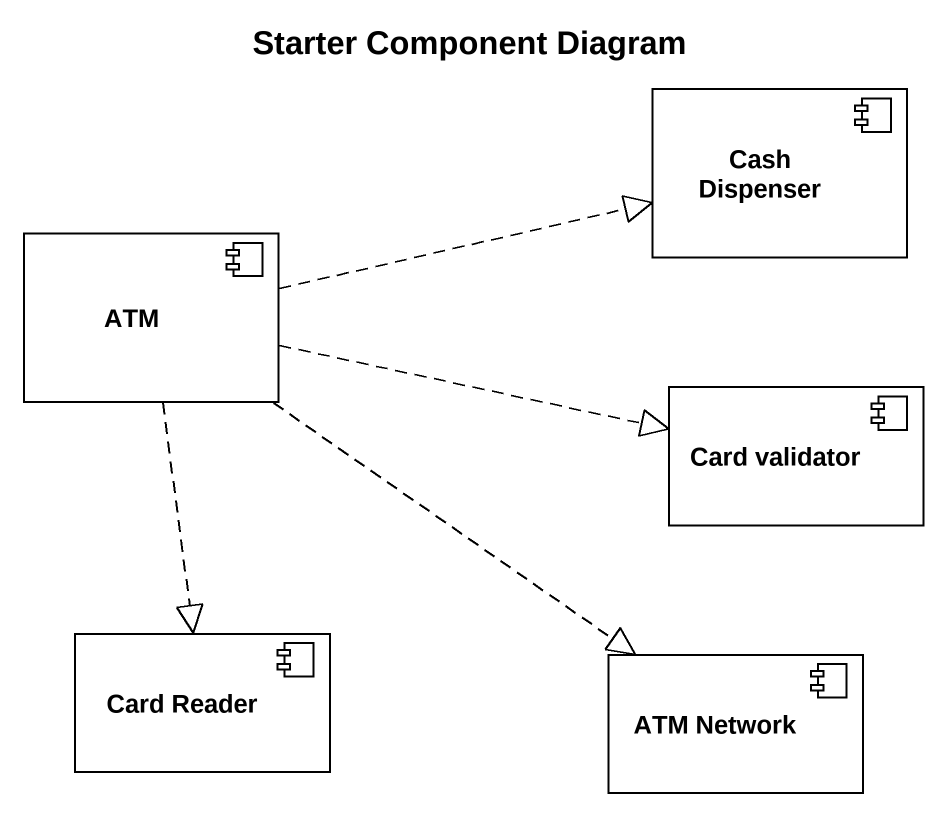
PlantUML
@startuml
title Starter Component Diagram
component "Cash Dispenser" as Cash_Dispenser
component ATM
component "Card validator" as Card_validator
component "Card Reader" as Card_Reader
component "ATM Network" as ATM_Network
ATM .right.|> Cash_Dispenser
ATM .right.|> Card_validator
ATM ..|> Card_Reader
ATM ..|> ATM_Network
@enduml
